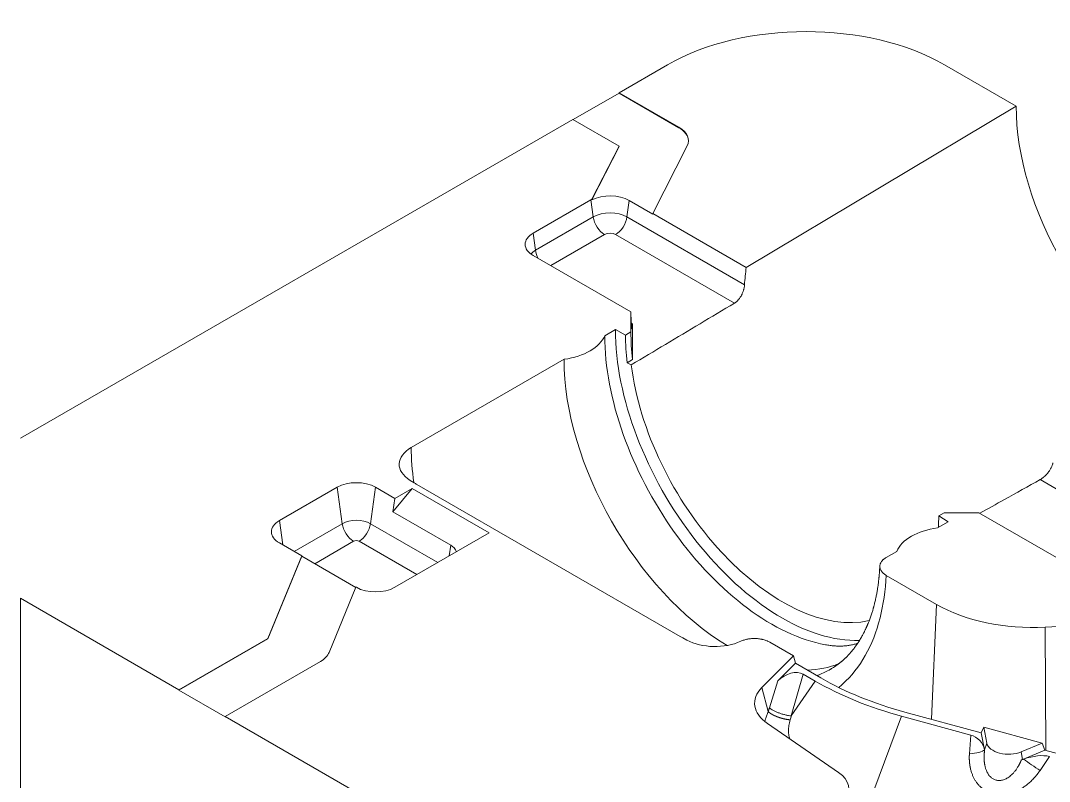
# Model space of a CAD drawing. Header units: millimetres. Extents: x 588 to 2025, y -315 to 707.
# Drawn here: x 1627 to 1816, y 527.2 to 666.9 of the extents above; entities that cross this region are included whole.
import ezdxf

# ---------------------------------------------------------------- set-up
doc = ezdxf.new("R2010")
doc.units = ezdxf.units.MM
doc.layers.add('core', color=7, linetype='Continuous', lineweight=20)

msp = doc.modelspace()

# ---------------------------------------------------------------- linework, layer by layer
at = {"layer": 'core', "lineweight": 18}
for p, q in [((1745.821, 658.782), (1736.942, 653.656)), ((1809.864, 651.2), (1796.732, 658.782)), ((1736.942, 653.566), (1728.534, 648.712)), ((1736.942, 653.656), (1747.935, 647.308)), ((1736.942, 653.656), (1736.942, 653.566)), ((1747.935, 647.218), (1736.942, 653.566)), ((1760.301, 621.568), (1809.864, 651.2)), ((1728.456, 648.757), (1627.027, 590.196)), ((1728.456, 648.757), (1736.935, 643.862)), ((1736.935, 643.772), (1731.959, 633.964)), ((1736.935, 643.862), (1731.969, 634.074)), ((1736.935, 643.772), (1736.935, 643.862)), ((1743.152, 631.469), (1749.451, 643.885)), ((1731.763, 633.962), (1721.157, 627.838)), ((1743.145, 631.367), (1738.821, 633.864)), ((1743.152, 631.469), (1743.145, 631.367)), ((1760.301, 621.568), (1743.152, 631.469)), ((1721.157, 623.756), (1739.115, 613.387)), ((1739.115, 609.713), (1739.115, 613.387)), ((1734.318, 609.018), (1736.26, 610.139)), ((1738.118, 609.138), (1736.26, 610.139)), ((1738.118, 609.138), (1739.115, 609.713)), ((1698.77, 588.494), (1726.831, 604.695)), ((1739.43, 604.633), (1738.433, 604.057)), ((1738.433, 604.057), (1739.173, 603.659)), ((1698.587, 582.449), (1699.307, 582.003)), ((1685.161, 581.178), (1674.554, 575.054)), ((1695.767, 579.137), (1692.232, 581.178)), ((1695.422, 576.674), (1698.949, 580.974)), ((1698.949, 580.974), (1695.767, 579.137)), ((1698.949, 580.974), (1713.091, 572.809)), ((1699.794, 581.712), (1748.139, 553.801)), ((1695.422, 576.674), (1695.767, 579.137)), ((1695.422, 576.674), (1706.028, 570.551)), ((1795.641, 575.927), (1796.638, 576.502)), ((1803.002, 576.502), (1796.638, 576.502)), ((1803.002, 576.502), (1820.96, 566.134)), ((1795.433, 573.733), (1797.375, 574.854)), ((1795.641, 575.927), (1797.375, 574.854)), ((1713.091, 572.809), (1695.767, 562.807)), ((1674.554, 570.972), (1678.65, 568.607)), ((1786.009, 568.292), (1787.946, 569.41)), ((1678.65, 568.607), (1672.42, 553.416)), ((1678.656, 568.53), (1672.42, 553.327)), ((1678.65, 568.607), (1678.656, 568.53)), ((1678.656, 568.53), (1688.596, 562.79)), ((1786.005, 565.007), (1795.244, 559.674)), ((1683.704, 550.864), (1688.621, 562.85)), ((1688.621, 562.85), (1688.696, 562.807)), ((1627.027, 560.802), (1656.12, 544.006)), ((1842.578, 556.863), (1815.2, 555.48)), ((1656.12, 544.006), (1672.42, 553.416)), ((1672.42, 553.327), (1656.12, 543.916)), ((1672.42, 553.327), (1672.42, 553.416)), ((1748.643, 553.519), (1749.415, 553.104)), ((1764.638, 552.726), (1768.999, 550.209)), ((1763.183, 544.393), (1768.999, 550.209)), ((1768.999, 550.209), (1769.334, 548.855)), ((1664.605, 539.107), (1682.108, 549.212)), ((1766.099, 545.62), (1769.334, 548.855)), ((1773.98, 546.172), (1769.334, 548.855)), ((1770.745, 546.857), (1772.958, 545.58)), ((1656.12, 544.006), (1656.12, 543.916)), ((1656.12, 543.916), (1664.605, 539.017)), ((1664.605, 539.107), (1698.154, 519.737)), ((1664.605, 539.107), (1664.605, 539.017)), ((1788.83, 539.131), (1801.519, 535.672)), ((1789.448, 539.888), (1803.47, 536.066)), ((1764.183, 537.795), (1777.267, 528.793)), ((1803.908, 537.121), (1803.47, 536.066)), ((1814.645, 534.195), (1803.908, 537.121)), ((1803.908, 537.121), (1804.479, 534.205)), ((1803.47, 536.066), (1804.076, 532.975)), ((1810.793, 532.591), (1814.645, 534.195)), ((1811.228, 531.262), (1815.133, 532.887)), ((1814.645, 534.195), (1815.133, 532.887)), ((1815.133, 532.887), (1843.139, 525.255))]:
    msp.add_line(p, q, dxfattribs=at)
at = {"layer": 'core', "lineweight": 13}
for p, q in [((1747.935, 647.308), (1747.935, 647.218)), ((1732.202, 630.834), (1731.763, 633.962)), ((1738.395, 630.834), (1738.821, 633.864)), ((1721.596, 624.71), (1732.202, 630.834)), ((1738.395, 630.834), (1759.979, 618.373)), ((1721.596, 624.71), (1721.157, 627.838)), ((1724.392, 621.888), (1734.291, 627.603)), ((1736.306, 627.603), (1758.135, 615)), ((1739.377, 611.256), (1739.182, 611.369)), ((1814.281, 582.585), (1835.403, 570.39)), ((1685.161, 581.178), (1686.098, 574.496)), ((1692.232, 581.178), (1691.294, 574.496)), ((1674.554, 575.054), (1675.177, 570.612)), ((1677.275, 569.401), (1686.098, 574.496)), ((1691.294, 574.496), (1703.653, 567.36)), ((1681.052, 567.146), (1688.187, 571.265)), ((1689.205, 571.265), (1699.811, 565.142)), ((1706.028, 570.551), (1705.75, 568.571)), ((1627.027, 560.802), (1627.027, 495.483)), ((1794.31, 538.563), (1795.244, 559.674)), ((1815.2, 555.48), (1815.322, 532.836)), ((1770.745, 546.857), (1768.575, 539.204)), ((1763.183, 544.393), (1764.331, 539.971)), ((1766.099, 545.62), (1764.559, 540.699)), ((1768.575, 539.204), (1772.958, 545.58)), ((1783.745, 525.518), (1788.83, 539.131)), ((1801.519, 535.672), (1801.286, 532.25)), ((1804.479, 534.205), (1804.079, 532.953)), ((1810.793, 532.591), (1811.028, 531.178)), ((1814.269, 529.195), (1815.977, 531.732))]:
    msp.add_line(p, q, dxfattribs=at)
at = {"layer": 'core', "lineweight": 18}
for centre, major_axis, ratio, start_param, end_param in [((1771.277, 644.085), (36, 0), 0.5773503, 0.7853982, 2.3561945), ((1839.18, 634.275), (20.73, -35.905), 0.5773503, 3.9269908, 5.4805084), ((1743.693, 644.859), (6, 0), 0.5773503, 5.998228, 7.0685835), ((1743.693, 644.769), (6, 0), 0.5773503, 0.0129694, 0.7853982), ((1735.299, 631.831), (-4.981, 0), 0.5773503, 3.9269908, 5.4474831), ((1735.299, 631.921), (-5, 0), 0.5773503, 5.4411986, 5.4977871), ((1724.692, 625.797), (-5, 0), 0.5773503, 5.4977871, 7.0685835), ((1788.752, 605.261), (-13.526, 38.274), 0.6665309, 0.9118279, 0.9995069), ((1772.084, 588.824), (-27.95, 37.194), 0.4701055, 0.5590135, 0.6352855), ((1724.534, 610.344), (-10.05, 0), 0.5773503, 1.8013835, 2.9110055), ((1764.876, 591.375), (21.608, -37.425), 0.5773503, 3.9269908, 5.8299124), ((1766.817, 592.496), (-21.608, 37.425), 0.5773503, 0.7853982, 2.8426014), ((1766.88, 592.532), (-20.338, 35.226), 0.5773503, 0.7853982, 0.9334491), ((1767.877, 593.108), (20.338, -35.226), 0.5773503, 3.9269908, 4.0750417), ((1757.388, 587.052), (-21.608, 37.425), 0.5773503, 0.7853982, 2.3362159), ((1766.905, 592.547), (19.838, -34.36), 0.5773503, 4.0788019, 6.1037825), ((1704.1, 585.417), (7.537, 0), 0.5773503, 2.3561945, 3.8920842), ((1688.696, 579.137), (-5, 0), 0.5773503, 3.9269908, 5.4977871), ((1714.007, 589.918), (20.1, 0), 0.5773503, 3.8920842, 3.9269908), ((1678.09, 573.013), (-5, 0), 0.5773503, 5.4977871, 7.0685835), ((1766.88, 592.532), (-20.338, 35.226), 0.5773503, 3.8624152, 3.9269908), ((1797.73, 568.084), (10.05, 0), 0.5773503, 1.8013835, 2.9110055), ((1703.123, 567.009), (3.497, 3.057), 0.6993657, 6.0198826, 6.5174796), ((1692.232, 564.848), (-5, 0), 0.5773503, 0.7853982, 2.3561945), ((1813.01, 569.931), (-25.125, 0), 0.5773503, 0.7853982, 1.6580628), ((1762.351, 562.006), (20.1, 0), 0.5773503, 3.9269908, 3.9618974), ((1754.556, 556.286), (7.537, 0), 0.5773503, 3.9618974, 5.3888975), ((1677.866, 551.662), (6, 0), 0.5773503, 5.4977871, 6.0506514), ((1757.388, 587.052), (-21.608, 37.425), 0.5773503, 2.8359746, 3.0669308), ((1768.228, 544.005), (3.049, 2.395), 0.6773837, 0.2652519, 1.7463722), ((1813.01, 568.706), (-55.196, 0), 0.5773503, 0.7853982, 1.1297516), ((1771.843, 541.506), (-10, 0), 0.5773503, 5.7595865, 6.981317), ((1813.011, 568.704), (-56.643, 0), 0.5773503, 0.7853982, 1.1297516), ((1800.132, 531.83), (3.139, 2.759), 0.9130997, 5.8088007, 6.8257914), ((1808.454, 534.464), (-4, 0), 0.5773503, 0.1125601, 2.1955679), ((1811.942, 528.611), (5.409, 2.084), 0.4688417, 0.567827, 1.5198984), ((1771.139, 525.824), (-8, 0), 0.5773503, 2.700548, 3.8397244)]:
    msp.add_ellipse(centre, major_axis=major_axis, ratio=ratio, start_param=start_param, end_param=end_param, dxfattribs=at)
at = {"layer": 'core', "lineweight": 13}
for centre, major_axis, ratio, start_param, end_param in [((1735.299, 629.046), (4.379, 0), 0.5773503, 0.7853982, 2.3561945), ((1734.291, 630.053), (-1.5, 2.598), 0.5773503, 0.9599311, 2.3561945), ((1736.306, 630.053), (1.5, 2.598), 0.5773503, 3.9269908, 5.3232542), ((1735.299, 627.022), (1.425, 0), 0.5773503, 0.7853982, 2.3561945), ((1724.692, 622.922), (4.379, 0), 0.5773503, 2.3561945, 2.6915595), ((1723.685, 623.929), (-1.5, 2.598), 0.5773503, 0.9599311, 1.5151423), ((1729.328, 570.852), (21.608, -37.425), 0.5773503, 3.9269908, 4.1030068), ((1688.696, 572.996), (3.674, 0), 0.5773503, 0.7853982, 2.3561945), ((1688.187, 573.715), (-1.5, 2.598), 0.5773503, 0.9599311, 2.3561945), ((1689.205, 573.715), (1.5, 2.598), 0.5773503, 3.9269908, 5.3232542), ((1688.696, 570.972), (0.719, 0), 0.5773503, 0.7853982, 2.3561945), ((1800.252, 533.586), (3.991, -0.273), 0.3289694, 4.9966798, 6.0132858), ((1813.236, 530.532), (-3.318, 2.234), 0.1450463, 1.0301432, 1.9832909)]:
    msp.add_ellipse(centre, major_axis=major_axis, ratio=ratio, start_param=start_param, end_param=end_param, dxfattribs=at)
at = {"layer": 'core', "lineweight": 18}
for points, degree in [([(1731.969, 634.074), (1731.967, 634.056), (1731.964, 634.019), (1731.96, 633.982), (1731.959, 633.964)], 3), ([(1758.135, 615), (1756.025, 613.738), (1751.806, 611.215), (1745.486, 607.434), (1741.276, 604.917), (1739.173, 603.659)], 3), ([(1739.377, 611.256), (1739.382, 610.501), (1739.392, 609.003), (1739.41, 606.795), (1739.423, 605.349), (1739.43, 604.633)], 3), ([(1773.352, 546.537), (1773.456, 546.621), (1773.564, 546.695), (1773.673, 546.758)], 3), ([(1775.822, 547.795), (1775.8, 547.783), (1775.779, 547.77), (1775.758, 547.758)], 3), ([(1811.032, 531.177), (1810.962, 531.15), (1810.893, 531.124), (1810.824, 531.098)], 3), ([(1811.028, 531.178), (1811.229, 531.26)], 1)]:
    msp.add_open_spline(points, degree=degree, dxfattribs=at)
for points, knots in [([(1759.979, 618.373), (1759.968, 618.212), (1759.948, 618.049), (1759.903, 617.803), (1759.886, 617.72), (1759.857, 617.595), (1759.841, 617.533), (1759.824, 617.47), (1759.813, 617.428), (1759.807, 617.407), (1759.752, 617.219), (1759.695, 617.054), (1759.596, 616.812), (1759.561, 616.732), (1759.505, 616.613), (1759.486, 616.574), (1759.447, 616.495), (1759.427, 616.456), (1759.323, 616.264), (1759.234, 616.117), (1759.09, 615.91), (1759.041, 615.842), (1758.964, 615.744), (1758.938, 615.712), (1758.898, 615.665), (1758.885, 615.649), (1758.858, 615.618), (1758.845, 615.603), (1758.723, 615.466), (1758.611, 615.356), (1758.437, 615.209), (1758.378, 615.163), (1758.288, 615.099), (1758.258, 615.078), (1758.197, 615.038), (1758.166, 615.019), (1758.135, 615)], [0, 0, 0, 0, 0.125, 0.125, 0.1875, 0.1875, 0.21875, 0.234375, 0.234375, 0.25, 0.25, 0.375, 0.375, 0.4375, 0.4375, 0.46875, 0.46875, 0.5, 0.5, 0.625, 0.625, 0.6875, 0.6875, 0.71875, 0.71875, 0.734375, 0.734375, 0.75, 0.75, 0.875, 0.875, 0.9375, 0.9375, 0.96875, 0.96875, 1, 1, 1, 1]), ([(1739.377, 611.256), (1739.378, 611.133), (1739.378, 611.02), (1739.375, 610.815), (1739.373, 610.723), (1739.367, 610.561), (1739.362, 610.491), (1739.352, 610.377), (1739.345, 610.335), (1739.334, 610.295), (1739.33, 610.286), (1739.323, 610.278), (1739.321, 610.277), (1739.317, 610.277), (1739.314, 610.278), (1739.307, 610.284), (1739.302, 610.294), (1739.292, 610.323), (1739.286, 610.343), (1739.275, 610.394), (1739.269, 610.425), (1739.261, 610.482), (1739.258, 610.502), (1739.252, 610.545), (1739.249, 610.569), (1739.24, 610.643), (1739.234, 610.698), (1739.225, 610.791), (1739.222, 610.823), (1739.217, 610.891), (1739.214, 610.927), (1739.211, 610.964)], [0, 0, 0, 0, 0.125, 0.125, 0.25, 0.25, 0.375, 0.375, 0.5, 0.5, 0.5625, 0.5625, 0.59375, 0.59375, 0.625, 0.625, 0.6875, 0.6875, 0.75, 0.75, 0.8125, 0.8125, 0.84375, 0.84375, 0.875, 0.875, 0.9375, 0.9375, 0.96875, 0.96875, 1, 1, 1, 1]), ([(1814.281, 582.585), (1814.408, 582.656), (1814.535, 582.737), (1814.725, 582.875), (1814.788, 582.923), (1814.883, 583), (1814.93, 583.039), (1814.993, 583.093), (1815.025, 583.121), (1815.165, 583.247), (1815.286, 583.366), (1815.462, 583.556), (1815.519, 583.62), (1815.604, 583.721), (1815.631, 583.755), (1815.673, 583.806), (1815.687, 583.823), (1815.714, 583.858), (1815.727, 583.875), (1815.848, 584.033), (1815.947, 584.176), (1816.085, 584.395), (1816.129, 584.47), (1816.192, 584.582), (1816.212, 584.62), (1816.252, 584.696), (1816.272, 584.734), (1816.365, 584.923), (1816.43, 585.074), (1816.512, 585.3), (1816.536, 585.375), (1816.569, 585.487), (1816.579, 585.524), (1816.599, 585.599), (1816.608, 585.636), (1816.616, 585.673)], [0, 0, 0, 0, 0.125, 0.125, 0.1875, 0.1875, 0.21875, 0.234375, 0.25, 0.25, 0.375, 0.375, 0.4375, 0.4375, 0.46875, 0.46875, 0.484375, 0.484375, 0.5, 0.5, 0.625, 0.625, 0.6875, 0.6875, 0.71875, 0.71875, 0.75, 0.75, 0.875, 0.875, 0.9375, 0.9375, 0.96875, 0.96875, 1, 1, 1, 1]), ([(1803.181, 576.399), (1804.696, 577.243), (1808.393, 579.304), (1812.094, 581.366), (1814.281, 582.585)], [0, 0, 0, 0, 0.4096213, 1, 1, 1, 1]), ([(1786.005, 565.007), (1785.911, 565.062), (1785.823, 565.118), (1785.657, 565.236), (1785.579, 565.296), (1785.433, 565.422), (1785.365, 565.487), (1785.287, 565.571), (1785.272, 565.588), (1785.242, 565.622), (1785.228, 565.639), (1785.185, 565.691), (1785.159, 565.726), (1785.084, 565.832), (1785.04, 565.903), (1784.964, 566.048), (1784.933, 566.121), (1784.894, 566.233), (1784.883, 566.271), (1784.868, 566.327), (1784.864, 566.346), (1784.856, 566.384), (1784.852, 566.403), (1784.836, 566.498), (1784.829, 566.574), (1784.829, 566.725), (1784.843, 566.876), (1784.882, 567.026), (1784.914, 567.12), (1784.921, 567.139), (1784.936, 567.176), (1784.943, 567.194), (1784.967, 567.25), (1784.985, 567.287), (1785.042, 567.396), (1785.086, 567.467), (1785.186, 567.607), (1785.27, 567.709), (1785.367, 567.809), (1785.435, 567.874), (1785.471, 567.907), (1785.581, 568.002), (1785.66, 568.063), (1785.827, 568.181), (1785.916, 568.238), (1786.009, 568.292)], [0, 0, 0, 0, 0.0625, 0.0625, 0.125, 0.125, 0.1875, 0.1875, 0.203125, 0.203125, 0.21875, 0.21875, 0.25, 0.25, 0.3125, 0.3125, 0.375, 0.375, 0.40625, 0.40625, 0.421875, 0.421875, 0.4375, 0.4375, 0.5, 0.5, 0.5625, 0.625, 0.625, 0.640625, 0.640625, 0.65625, 0.65625, 0.6875, 0.6875, 0.75, 0.75, 0.8125, 0.84375, 0.84375, 0.875, 0.875, 0.9375, 0.9375, 1, 1, 1, 1]), ([(1784.83, 566.709), (1784.828, 566.656), (1784.819, 566.464), (1784.801, 566.155), (1784.778, 565.8), (1784.756, 565.5), (1784.736, 565.254), (1784.721, 565.072), (1784.709, 564.946), (1784.702, 564.867), (1784.697, 564.811), (1784.691, 564.748), (1784.682, 564.657), (1784.668, 564.522), (1784.65, 564.351), (1784.629, 564.157), (1784.606, 563.957), (1784.583, 563.764), (1784.553, 563.53), (1784.517, 563.261), (1784.474, 562.956), (1784.428, 562.649), (1784.377, 562.33), (1784.318, 561.987), (1784.252, 561.621), (1784.179, 561.243), (1784.098, 560.847), (1784.012, 560.456), (1783.923, 560.078), (1783.841, 559.745), (1783.775, 559.487), (1783.723, 559.292), (1783.681, 559.138), (1783.635, 558.971), (1783.58, 558.778), (1783.505, 558.524), (1783.412, 558.22), (1783.3, 557.868), (1783.177, 557.502), (1783.047, 557.133), (1782.917, 556.783), (1782.795, 556.469), (1782.699, 556.228), (1782.624, 556.048), (1782.569, 555.917), (1782.514, 555.789), (1782.458, 555.659), (1782.396, 555.52), (1782.325, 555.363), (1782.242, 555.181), (1782.146, 554.978), (1782.043, 554.766), (1781.941, 554.561), (1781.838, 554.36), (1781.736, 554.168), (1781.639, 553.987), (1781.551, 553.828), (1781.468, 553.681), (1781.387, 553.539), (1781.303, 553.397), (1781.215, 553.25), (1781.118, 553.09), (1781.011, 552.919), (1780.895, 552.739), (1780.777, 552.558), (1780.663, 552.389), (1780.559, 552.239), (1780.466, 552.106), (1780.371, 551.973), (1780.266, 551.83), (1780.152, 551.678), (1780.038, 551.529), (1779.929, 551.391), (1779.827, 551.263), (1779.717, 551.128), (1779.591, 550.977), (1779.449, 550.812), (1779.309, 550.652), (1779.181, 550.512), (1779.061, 550.382), (1778.942, 550.257), (1778.818, 550.128), (1778.694, 550.004), (1778.587, 549.898), (1778.499, 549.813), (1778.429, 549.746), (1778.356, 549.677), (1778.27, 549.598), (1778.16, 549.498), (1778.036, 549.388), (1777.908, 549.276), (1777.79, 549.176), (1777.674, 549.08), (1777.555, 548.982), (1777.433, 548.886), (1777.315, 548.794), (1777.194, 548.702), (1777.059, 548.602), (1776.912, 548.496), (1776.768, 548.394), (1776.633, 548.302), (1776.481, 548.201), (1776.303, 548.085), (1776.094, 547.955), (1775.891, 547.834), (1775.794, 547.778), (1775.758, 547.758)], [0, 0, 0, 0, 0.0057465, 0.0205304, 0.0333738, 0.0442783, 0.0532454, 0.0602763, 0.0642793, 0.0671941, 0.0690209, 0.0705281, 0.0741339, 0.0791652, 0.0856216, 0.0932744, 0.100851, 0.1081544, 0.1151847, 0.1273651, 0.1388281, 0.1503616, 0.1628867, 0.1760129, 0.1906817, 0.2064402, 0.2213858, 0.238655, 0.2543546, 0.2683114, 0.2804156, 0.2870767, 0.2931343, 0.3001762, 0.3086772, 0.318149, 0.3333949, 0.348742, 0.3653481, 0.3830652, 0.3995627, 0.4142913, 0.4276783, 0.4341176, 0.4404702, 0.4467786, 0.4530429, 0.4595733, 0.4675977, 0.4766466, 0.4871336, 0.4985842, 0.509324, 0.5192033, 0.5304182, 0.5401217, 0.5484764, 0.5564928, 0.5643469, 0.572081, 0.5803375, 0.589333, 0.599434, 0.6099837, 0.6209734, 0.6315318, 0.6405866, 0.6483528, 0.6560593, 0.6653619, 0.6754776, 0.6850917, 0.6941776, 0.7026548, 0.7104985, 0.7214752, 0.7335262, 0.7448755, 0.7553488, 0.7638578, 0.7733714, 0.7831553, 0.7927692, 0.8018991, 0.8078727, 0.8127239, 0.8179262, 0.8243764, 0.832074, 0.8425155, 0.8519714, 0.860422, 0.8684472, 0.8771015, 0.8863147, 0.8945596, 0.9025233, 0.9119122, 0.9230922, 0.9332172, 0.9422866, 0.9517833, 0.9638111, 0.976964, 0.9909029, 1, 1, 1, 1]), ([(1759.275, 552.893), (1759.371, 552.938), (1759.47, 552.979), (1759.674, 553.057), (1759.779, 553.093), (1759.994, 553.16), (1760.104, 553.191), (1760.273, 553.233), (1760.33, 553.246), (1760.416, 553.265), (1760.445, 553.271), (1760.504, 553.282), (1760.533, 553.288), (1760.68, 553.315), (1760.798, 553.334), (1761.036, 553.364), (1761.276, 553.389), (1761.52, 553.401), (1761.674, 553.404), (1761.705, 553.405), (1761.766, 553.405), (1761.797, 553.405), (1761.89, 553.405), (1761.951, 553.404), (1762.135, 553.398), (1762.256, 553.391), (1762.498, 553.371), (1762.617, 553.357), (1762.855, 553.324), (1762.973, 553.305), (1763.119, 553.276), (1763.148, 553.27), (1763.206, 553.258), (1763.292, 553.239), (1763.377, 553.219), (1763.545, 553.176), (1763.654, 553.144), (1763.866, 553.076), (1763.97, 553.039), (1764.121, 552.979), (1764.171, 552.958), (1764.269, 552.915), (1764.317, 552.893), (1764.46, 552.825), (1764.551, 552.777), (1764.638, 552.726)], [0, 0, 0, 0, 0.0625, 0.0625, 0.125, 0.125, 0.1875, 0.1875, 0.21875, 0.21875, 0.234375, 0.234375, 0.25, 0.25, 0.3125, 0.3125, 0.375, 0.4375, 0.4375, 0.453125, 0.453125, 0.46875, 0.46875, 0.5, 0.5, 0.5625, 0.5625, 0.625, 0.625, 0.6875, 0.6875, 0.703125, 0.703125, 0.71875, 0.75, 0.75, 0.8125, 0.8125, 0.875, 0.875, 0.90625, 0.90625, 0.9375, 0.9375, 1, 1, 1, 1]), ([(1780.759, 552.53), (1780.668, 552.497), (1780.466, 552.43), (1780.148, 552.338), (1779.807, 552.254), (1779.463, 552.184), (1779.114, 552.127), (1778.761, 552.081), (1778.402, 552.048), (1778.036, 552.026), (1777.663, 552.015), (1777.283, 552.016), (1776.895, 552.028), (1776.499, 552.052), (1776.095, 552.087), (1775.683, 552.135), (1775.264, 552.193), (1774.98, 552.241), (1774.837, 552.266)], [0, 0, 0, 0, 0.0635773, 0.1375128, 0.2087046, 0.2774673, 0.3441262, 0.4089803, 0.4722914, 0.5342841, 0.5951497, 0.6550512, 0.7141277, 0.7724981, 0.8302648, 0.8875163, 0.9443291, 1, 1, 1, 1]), ([(1764.331, 539.971), (1764.229, 539.745), (1764.045, 539.297), (1763.847, 538.688), (1763.753, 538.307), (1763.718, 538.143)], [0, 0, 0, 0, 0.3613492, 0.7226983, 1, 1, 1, 1]), ([(1768.361, 538.472), (1768.309, 538.291), (1768.219, 537.933), (1768.125, 537.416), (1768.07, 536.919), (1768.053, 536.446), (1768.072, 535.996), (1768.124, 535.572), (1768.194, 535.237), (1768.248, 535.045), (1768.268, 534.98)], [0, 0, 0, 0, 0.1329019, 0.2658039, 0.3987058, 0.5316078, 0.6645097, 0.7974117, 0.9303136, 1, 1, 1, 1]), ([(1804.085, 532.966), (1804.083, 532.95), (1804.078, 532.918), (1804.071, 532.871), (1804.065, 532.823), (1804.059, 532.775), (1804.053, 532.726), (1804.047, 532.678), (1804.041, 532.629), (1804.036, 532.581), (1804.031, 532.532), (1804.026, 532.483), (1804.021, 532.434), (1804.017, 532.384), (1804.013, 532.335), (1804.009, 532.285), (1804.005, 532.236), (1804.002, 532.186), (1803.998, 532.136), (1803.995, 532.085), (1803.993, 532.035), (1803.99, 531.985), (1803.988, 531.934), (1803.986, 531.883), (1803.985, 531.832), (1803.983, 531.781), (1803.982, 531.73), (1803.982, 531.678), (1803.981, 531.627), (1803.981, 531.575), (1803.981, 531.524), (1803.982, 531.472), (1803.983, 531.419), (1803.984, 531.367), (1803.985, 531.315), (1803.987, 531.262), (1803.989, 531.21), (1803.991, 531.157), (1803.994, 531.104), (1803.997, 531.051), (1804, 530.998), (1804.007, 530.908), (1804.017, 530.783), (1804.034, 530.626), (1804.053, 530.476), (1804.074, 530.334), (1804.098, 530.198), (1804.132, 530.02), (1804.182, 529.802), (1804.254, 529.548), (1804.348, 529.269), (1804.471, 528.973), (1804.629, 528.668), (1804.804, 528.394), (1804.995, 528.152), (1805.201, 527.94), (1805.421, 527.76), (1805.654, 527.61), (1805.902, 527.49), (1806.166, 527.401), (1806.445, 527.347), (1806.733, 527.328), (1807.036, 527.345), (1807.353, 527.404), (1807.684, 527.506), (1808.018, 527.652), (1808.355, 527.843), (1808.693, 528.081), (1809.032, 528.368), (1809.368, 528.706), (1809.635, 529.023), (1809.843, 529.298), (1809.996, 529.518), (1810.148, 529.754), (1810.259, 529.94), (1810.332, 530.07), (1810.37, 530.139), (1810.408, 530.209), (1810.447, 530.281), (1810.485, 530.355), (1810.523, 530.43), (1810.561, 530.508), (1810.599, 530.587), (1810.637, 530.668), (1810.675, 530.75), (1810.713, 530.835), (1810.75, 530.921), (1810.788, 531.009), (1810.812, 531.068), (1810.824, 531.098)], [0, 0, 0, 0, 0.0036407, 0.0072916, 0.0109528, 0.0146243, 0.0183062, 0.0219986, 0.0257015, 0.029415, 0.033139, 0.0368738, 0.0406193, 0.0443756, 0.0481428, 0.0519209, 0.0557099, 0.05951, 0.0633212, 0.0671435, 0.0709771, 0.0748219, 0.078678, 0.0825455, 0.0864245, 0.090315, 0.094217, 0.0981307, 0.1020561, 0.1059932, 0.1099421, 0.1139028, 0.1178755, 0.1218602, 0.1258569, 0.1298657, 0.1338867, 0.1379199, 0.1419654, 0.1460232, 0.1500935, 0.1541762, 0.1667462, 0.1788307, 0.1904271, 0.2015331, 0.2121465, 0.2222655, 0.2434003, 0.2638937, 0.2837583, 0.3121517, 0.3391607, 0.3648487, 0.3892919, 0.4128278, 0.435669, 0.4579392, 0.4797726, 0.5024949, 0.5252906, 0.5483302, 0.5717786, 0.5977468, 0.6248587, 0.653261, 0.6830789, 0.7148023, 0.7488651, 0.785315, 0.8241836, 0.8436548, 0.864056, 0.8853818, 0.9076261, 0.913456, 0.9194055, 0.9254745, 0.9316624, 0.937969, 0.9443938, 0.9509364, 0.9575965, 0.9643737, 0.9712674, 0.9782774, 0.9854031, 0.9926441, 1, 1, 1, 1])]:
    msp.add_open_spline(points, degree=3, knots=knots, dxfattribs=at)
at = {"layer": 'core', "lineweight": 13}
for points, knots in [([(1777.277, 544.417), (1777.53, 544.622), (1779.407, 546.225), (1782.4, 550.014), (1785.092, 556.859), (1785.872, 562.235), (1786.005, 565.007)], [0, 0, 0, 0, 0.049005, 0.3707301, 0.6924551, 1, 1, 1, 1]), ([(1764.559, 540.699), (1764.552, 540.678), (1764.533, 540.617), (1764.496, 540.496), (1764.443, 540.328), (1764.386, 540.146), (1764.348, 540.025), (1764.331, 539.971)], [0, 0, 0, 0, 0.0851545, 0.2516776, 0.4995694, 0.7761482, 1, 1, 1, 1]), ([(1764.559, 540.699), (1764.653, 540.614), (1764.763, 540.528), (1765.012, 540.357), (1765.15, 540.272), (1765.45, 540.107), (1765.612, 540.026), (1765.953, 539.872), (1766.132, 539.798), (1766.501, 539.661), (1766.691, 539.597), (1767.075, 539.481), (1767.269, 539.43), (1767.655, 539.34), (1767.846, 539.302), (1768.22, 539.241), (1768.401, 539.219), (1768.575, 539.204)], [0, 0, 0, 0, 0.125, 0.125, 0.25, 0.25, 0.375, 0.375, 0.5, 0.5, 0.625, 0.625, 0.75, 0.75, 0.875, 0.875, 1, 1, 1, 1]), ([(1764.331, 539.971), (1764.336, 539.966), (1764.345, 539.958), (1764.359, 539.945), (1764.374, 539.933), (1764.388, 539.92), (1764.403, 539.908), (1764.418, 539.895), (1764.433, 539.882), (1764.448, 539.87), (1764.464, 539.857), (1764.48, 539.845), (1764.496, 539.832), (1764.512, 539.82), (1764.528, 539.807), (1764.545, 539.794), (1764.561, 539.782), (1764.578, 539.769), (1764.595, 539.757), (1764.613, 539.745), (1764.63, 539.732), (1764.648, 539.72), (1764.666, 539.707), (1764.684, 539.695), (1764.702, 539.683), (1764.72, 539.67), (1764.739, 539.658), (1764.757, 539.646), (1764.776, 539.633), (1764.795, 539.621), (1764.814, 539.609), (1764.834, 539.597), (1764.853, 539.585), (1764.873, 539.573), (1764.892, 539.561), (1764.912, 539.549), (1764.932, 539.537), (1764.953, 539.525), (1764.973, 539.513), (1764.994, 539.501), (1765.014, 539.489), (1765.035, 539.477), (1765.056, 539.465), (1765.077, 539.454), (1765.098, 539.442), (1765.119, 539.43), (1765.141, 539.419), (1765.162, 539.407), (1765.184, 539.396), (1765.206, 539.384), (1765.228, 539.373), (1765.25, 539.361), (1765.272, 539.35), (1765.294, 539.339), (1765.317, 539.328), (1765.339, 539.316), (1765.362, 539.305), (1765.384, 539.294), (1765.407, 539.283), (1765.43, 539.272), (1765.453, 539.261), (1765.476, 539.251), (1765.499, 539.24), (1765.522, 539.229), (1765.546, 539.218), (1765.569, 539.208), (1765.593, 539.197), (1765.616, 539.187), (1765.64, 539.176), (1765.664, 539.166), (1765.688, 539.155), (1765.712, 539.145), (1765.735, 539.135), (1765.76, 539.125), (1765.784, 539.115), (1765.808, 539.105), (1765.832, 539.095), (1765.856, 539.085), (1765.881, 539.075), (1765.905, 539.065), (1765.93, 539.055), (1765.954, 539.046), (1765.979, 539.036), (1766.003, 539.027), (1766.028, 539.017), (1766.053, 539.008), (1766.084, 538.996), (1766.123, 538.982), (1766.17, 538.965), (1766.216, 538.948), (1766.263, 538.932), (1766.31, 538.915), (1766.358, 538.899), (1766.406, 538.883), (1766.454, 538.867), (1766.502, 538.852), (1766.551, 538.837), (1766.6, 538.821), (1766.649, 538.806), (1766.698, 538.792), (1766.747, 538.777), (1766.797, 538.763), (1766.847, 538.749), (1766.897, 538.736), (1766.947, 538.722), (1766.998, 538.709), (1767.048, 538.696), (1767.099, 538.683), (1767.15, 538.671), (1767.201, 538.659), (1767.252, 538.647), (1767.303, 538.636), (1767.354, 538.624), (1767.405, 538.614), (1767.456, 538.603), (1767.507, 538.593), (1767.558, 538.583), (1767.609, 538.573), (1767.66, 538.564), (1767.711, 538.555), (1767.762, 538.546), (1767.813, 538.538), (1767.863, 538.53), (1767.914, 538.523), (1767.964, 538.516), (1768.015, 538.509), (1768.065, 538.503), (1768.115, 538.497), (1768.164, 538.491), (1768.214, 538.486), (1768.263, 538.481), (1768.312, 538.476), (1768.344, 538.474), (1768.361, 538.472)], [0, 0, 0, 0, 0.0060991, 0.0121922, 0.0182792, 0.0243602, 0.0304351, 0.0365039, 0.0425667, 0.0486234, 0.0546741, 0.0607187, 0.0667573, 0.0727898, 0.0788163, 0.0848367, 0.090851, 0.0968593, 0.1028615, 0.1088577, 0.1148478, 0.1208319, 0.1268099, 0.1327818, 0.1387477, 0.1447076, 0.1506614, 0.1566091, 0.1625508, 0.1684864, 0.1744159, 0.1803394, 0.1862569, 0.1921683, 0.1980736, 0.2039729, 0.2098661, 0.2157533, 0.2216344, 0.2275094, 0.2333784, 0.2392413, 0.2450982, 0.250949, 0.2567938, 0.2626325, 0.2684652, 0.2742918, 0.2801123, 0.2859268, 0.2917352, 0.2975375, 0.3033339, 0.3091241, 0.3149083, 0.3206864, 0.3264585, 0.3322245, 0.3379845, 0.3437384, 0.3494862, 0.355228, 0.3609638, 0.3666934, 0.372417, 0.3781346, 0.3838461, 0.3895515, 0.3952509, 0.4009442, 0.4066315, 0.4123127, 0.4179879, 0.423657, 0.42932, 0.434977, 0.4406279, 0.4462728, 0.4519116, 0.4575443, 0.463171, 0.4687916, 0.4744062, 0.4800147, 0.4856172, 0.4912135, 0.4968039, 0.5071268, 0.5174771, 0.5278547, 0.5382598, 0.5486922, 0.5591521, 0.5696393, 0.5801539, 0.5906959, 0.6012653, 0.611862, 0.6224862, 0.6331377, 0.6438167, 0.654523, 0.6652567, 0.6760177, 0.6868062, 0.6976221, 0.7084653, 0.7193359, 0.7302339, 0.7411593, 0.7521121, 0.7630922, 0.7740997, 0.7851346, 0.7961969, 0.8072866, 0.8184037, 0.8295481, 0.8407199, 0.8519191, 0.8631457, 0.8743996, 0.8856809, 0.8969897, 0.9083257, 0.9196892, 0.9310801, 0.9424983, 0.9539439, 0.9654168, 0.9769172, 0.9884449, 1, 1, 1, 1]), ([(1801.286, 532.25), (1801.284, 532.233), (1801.282, 532.201), (1801.279, 532.152), (1801.276, 532.103), (1801.274, 532.054), (1801.272, 532.005), (1801.27, 531.956), (1801.268, 531.907), (1801.266, 531.859), (1801.265, 531.81), (1801.263, 531.762), (1801.263, 531.714), (1801.262, 531.665), (1801.261, 531.617), (1801.261, 531.569), (1801.261, 531.521), (1801.261, 531.473), (1801.262, 531.425), (1801.263, 531.378), (1801.263, 531.33), (1801.265, 531.283), (1801.266, 531.235), (1801.268, 531.188), (1801.269, 531.14), (1801.271, 531.093), (1801.274, 531.046), (1801.276, 530.999), (1801.279, 530.952), (1801.282, 530.906), (1801.285, 530.859), (1801.288, 530.813), (1801.292, 530.766), (1801.296, 530.72), (1801.3, 530.674), (1801.304, 530.627), (1801.309, 530.581), (1801.314, 530.535), (1801.319, 530.49), (1801.324, 530.444), (1801.329, 530.398), (1801.335, 530.353), (1801.341, 530.308), (1801.347, 530.262), (1801.353, 530.217), (1801.359, 530.172), (1801.366, 530.127), (1801.373, 530.083), (1801.38, 530.038), (1801.387, 529.993), (1801.395, 529.949), (1801.403, 529.905), (1801.411, 529.861), (1801.419, 529.817), (1801.427, 529.773), (1801.436, 529.729), (1801.445, 529.685), (1801.454, 529.642), (1801.463, 529.598), (1801.514, 529.368), (1801.621, 528.963), (1801.815, 528.405), (1802.042, 527.889), (1802.302, 527.409), (1802.593, 526.966), (1802.912, 526.562), (1803.249, 526.204), (1803.607, 525.886), (1803.985, 525.606), (1804.384, 525.362), (1804.803, 525.154), (1805.249, 524.982), (1805.717, 524.849), (1806.122, 524.774), (1806.452, 524.734), (1806.711, 524.715), (1806.977, 524.707), (1807.339, 524.713), (1807.807, 524.752), (1808.386, 524.852), (1808.986, 525.01), (1809.595, 525.226), (1810.212, 525.504), (1810.724, 525.785), (1811.137, 526.044), (1811.445, 526.255), (1811.745, 526.477), (1812.039, 526.712), (1812.33, 526.961), (1812.621, 527.229), (1812.912, 527.517), (1813.128, 527.746), (1813.272, 527.906), (1813.345, 527.99), (1813.418, 528.074), (1813.49, 528.159), (1813.56, 528.243), (1813.63, 528.329), (1813.698, 528.414), (1813.765, 528.5), (1813.832, 528.586), (1813.897, 528.672), (1813.962, 528.759), (1814.025, 528.846), (1814.087, 528.933), (1814.149, 529.02), (1814.209, 529.107), (1814.249, 529.166), (1814.269, 529.195)], [0, 0, 0, 0, 0.0025397, 0.005076, 0.0076089, 0.0101385, 0.0126647, 0.0151874, 0.0177068, 0.0202227, 0.0227352, 0.0252442, 0.0277497, 0.0302517, 0.0327503, 0.0352454, 0.037737, 0.040225, 0.0427096, 0.0451906, 0.0476681, 0.0501421, 0.0526126, 0.0550795, 0.0575429, 0.0600027, 0.0624591, 0.0649118, 0.0673611, 0.0698068, 0.072249, 0.0746877, 0.0771229, 0.0795545, 0.0819826, 0.0844072, 0.0868283, 0.089246, 0.0916601, 0.0940707, 0.0964779, 0.0988816, 0.1012819, 0.1036787, 0.106072, 0.108462, 0.1108484, 0.1132314, 0.115611, 0.117987, 0.1203596, 0.1227286, 0.1250942, 0.1274562, 0.1298146, 0.1321696, 0.134521, 0.1368689, 0.1392133, 0.1415541, 0.1743228, 0.205757, 0.2358663, 0.2646163, 0.2934975, 0.3211431, 0.3475041, 0.3725881, 0.3980942, 0.4227078, 0.4470036, 0.4721239, 0.4979439, 0.5227027, 0.5357457, 0.5490163, 0.5625105, 0.5762207, 0.6039723, 0.6332085, 0.6639378, 0.6960756, 0.7284106, 0.763299, 0.7815362, 0.7997297, 0.8178918, 0.8360309, 0.8546474, 0.8739443, 0.8939153, 0.9145595, 0.9200289, 0.925481, 0.9309159, 0.9363336, 0.9417341, 0.9471174, 0.9524836, 0.9578325, 0.9631643, 0.9684788, 0.973776, 0.9790558, 0.9843182, 0.9895631, 0.9947904, 1, 1, 1, 1])]:
    msp.add_open_spline(points, degree=3, knots=knots, dxfattribs=at)
for points in [[(1773.673, 546.758), (1773.535, 546.704), (1773.394, 546.65), (1773.25, 546.597)], [(1775.758, 547.758), (1775.088, 547.375), (1774.393, 547.042), (1773.673, 546.758)], [(1768.575, 539.204), (1768.503, 538.96), (1768.431, 538.716), (1768.361, 538.472)]]:
    msp.add_open_spline(points, degree=3, dxfattribs=at)

doc.saveas('drawing.dxf')
